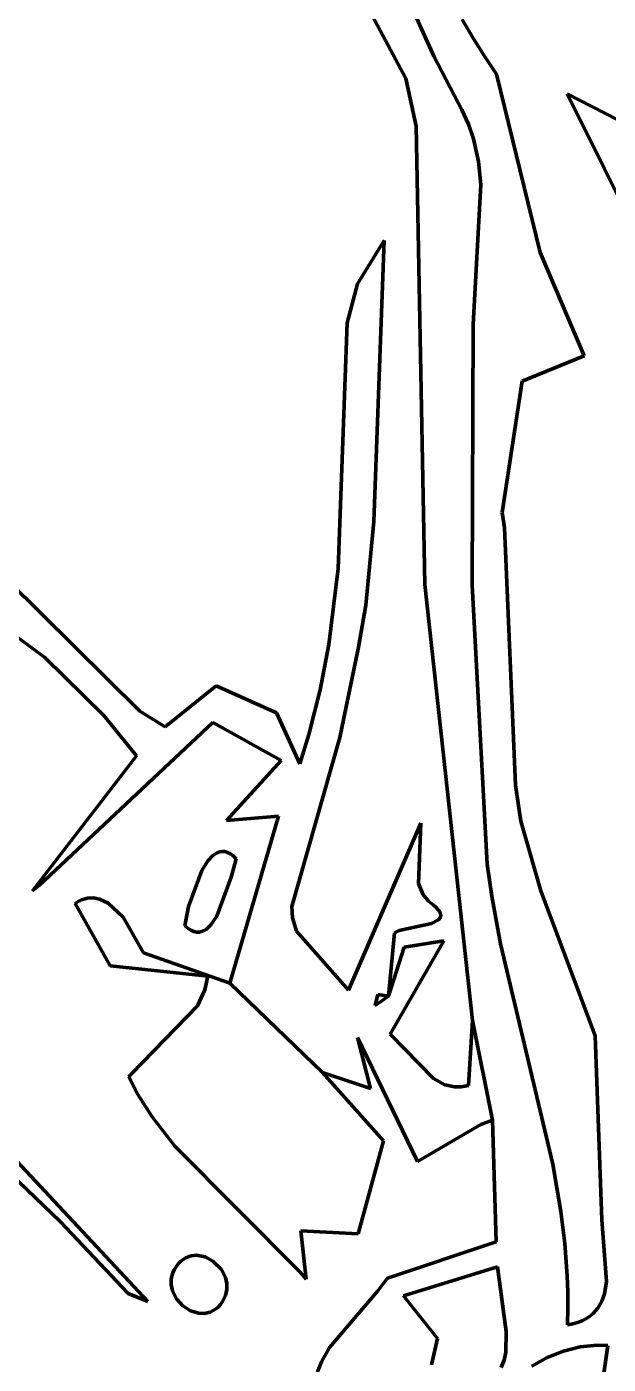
# Model space of a CAD drawing. Header units: millimetres. Extents: x 0 to 8.5, y 0 to 13.2.
# Drawn here: x 3.609 to 4.013, y 7.388 to 8.318 of the extents above; entities that cross this region are included whole.
import ezdxf

# ---------------------------------------------------------------- set-up
doc = ezdxf.new("R2010")
doc.units = ezdxf.units.MM
for name, color, linetype, lineweight in [('color#060606ff', 7, 'CONTINUOUS', 100), ('color#5c5c5cff', 7, 'CONTINUOUS', 100), ('color#aeaeaeff', 7, 'CONTINUOUS', 100), ('color#ffffffff', 7, 'CONTINUOUS', 100)]:
    doc.layers.add(name, color=color, linetype=linetype, lineweight=lineweight)

msp = doc.modelspace()

# ---------------------------------------------------------------- linework, layer by layer
at = {"layer": 'color#060606ff'}
for p, q in [((3.87251, 8.28252), (3.84203, 8.33959)), ((3.87198, 8.34212), (3.89195, 8.29799)), ((3.91925, 8.31065), (3.91163, 8.32344)), ((3.92717, 8.29803), (3.91925, 8.31065)), ((3.89195, 8.29799), (3.90873, 8.26566)), ((3.93539, 8.28559), (3.92717, 8.29803)), ((3.8797, 8.24921), (3.87251, 8.28252)), ((3.96577, 8.16156), (3.93539, 8.28559)), ((4.0805, 8.22255), (3.98462, 8.27193)), ((3.98462, 8.27193), (4.07879, 8.0822)), ((3.90873, 8.26566), (3.91143, 8.26071)), ((3.91143, 8.26071), (3.91595, 8.25065)), ((3.88569, 7.93044), (3.8797, 8.24921)), ((3.91595, 8.25065), (3.91942, 8.24041)), ((3.91942, 8.24041), (3.92287, 8.22477)), ((3.92287, 8.22477), (3.92458, 8.20884)), ((3.92458, 8.20884), (3.91918, 8.11148)), ((3.9964, 8.08968), (3.96577, 8.16156)), ((3.91918, 8.11148), (3.91845, 7.93005)), ((3.95324, 8.07184), (3.9964, 8.08968)), ((3.93952, 7.9807), (3.95324, 8.07184)), ((3.94096, 7.96995), (3.93952, 7.9807)), ((3.94865, 7.79099), (3.94096, 7.96995)), ((3.91885, 7.62722), (3.88569, 7.93044)), ((3.91845, 7.93005), (3.92907, 7.73605)), ((3.95233, 7.76584), (3.94865, 7.79099)), ((3.96631, 7.71736), (3.95233, 7.76584)), ((3.73473, 7.73834), (3.73785, 7.74172)), ((3.73785, 7.74172), (3.7395, 7.743)), ((3.7395, 7.743), (3.74119, 7.74397)), ((3.74119, 7.74397), (3.74294, 7.7446)), ((3.74294, 7.7446), (3.74473, 7.74487)), ((3.74473, 7.74487), (3.74656, 7.74475)), ((3.74656, 7.74475), (3.74843, 7.7442)), ((3.74843, 7.7442), (3.75035, 7.74321)), ((3.75035, 7.74321), (3.7523, 7.74174)), ((3.7523, 7.74174), (3.75429, 7.73977)), ((3.72128, 7.70652), (3.73046, 7.73162)), ((3.73046, 7.73162), (3.73473, 7.73834)), ((3.75332, 7.73625), (3.75081, 7.72689)), ((3.75429, 7.73977), (3.75332, 7.73625)), ((3.92907, 7.73605), (3.9322, 7.71376)), ((3.75081, 7.72689), (3.74084, 7.69989)), ((3.65099, 7.7124), (3.65522, 7.71257)), ((3.65522, 7.71257), (3.65934, 7.71174)), ((3.9322, 7.71376), (3.93837, 7.6806)), ((4.00402, 7.61653), (3.96631, 7.71736)), ((3.64227, 7.70856), (3.64447, 7.71)), ((3.6668, 7.66519), (3.64227, 7.70856)), ((3.64447, 7.71), (3.64666, 7.7111)), ((3.64666, 7.7111), (3.65099, 7.7124)), ((3.65934, 7.71174), (3.66525, 7.70889)), ((3.66525, 7.70889), (3.67585, 7.69901)), ((3.71924, 7.69677), (3.72128, 7.70652)), ((3.67585, 7.69901), (3.68995, 7.67427)), ((3.71875, 7.69304), (3.71924, 7.69677)), ((3.74084, 7.69989), (3.73672, 7.69374)), ((3.72086, 7.69126), (3.71875, 7.69304)), ((3.72289, 7.68996), (3.72086, 7.69126)), ((3.72486, 7.68911), (3.72289, 7.68996)), ((3.72675, 7.6887), (3.72486, 7.68911)), ((3.72858, 7.68869), (3.72675, 7.6887)), ((3.73034, 7.68905), (3.72858, 7.68869)), ((3.73203, 7.68977), (3.73034, 7.68905)), ((3.73366, 7.6908), (3.73203, 7.68977)), ((3.73672, 7.69374), (3.73366, 7.6908)), ((3.93837, 7.6806), (3.97458, 7.5274)), ((3.68995, 7.67427), (3.75002, 7.65326)), ((3.73464, 7.65801), (3.6668, 7.66519)), ((3.73247, 7.64866), (3.73464, 7.65801)), ((3.72741, 7.63741), (3.73247, 7.64866)), ((3.75002, 7.65326), (3.81435, 7.59115)), ((3.68173, 7.59038), (3.72741, 7.63741)), ((3.93261, 7.55798), (3.91885, 7.62722)), ((4.00872, 7.48862), (4.00402, 7.61653)), ((3.632, 7.48732), (3.53222, 7.58267)), ((3.67958, 7.58822), (3.68173, 7.59038)), ((3.68555, 7.57657), (3.67958, 7.58822)), ((3.81435, 7.59115), (3.85692, 7.54356)), ((3.69588, 7.56013), (3.68555, 7.57657)), ((3.71175, 7.5398), (3.69588, 7.56013)), ((3.93528, 7.4734), (3.93261, 7.55798)), ((3.57978, 7.55272), (3.6929, 7.43171)), ((3.79883, 7.45209), (3.71175, 7.5398)), ((3.85692, 7.54356), (3.83913, 7.47882)), ((3.97458, 7.5274), (3.98029, 7.4943)), ((3.98029, 7.4943), (3.98301, 7.47206)), ((3.67933, 7.43733), (3.632, 7.48732)), ((3.83913, 7.47882), (3.7993, 7.48082)), ((3.7993, 7.48082), (3.80306, 7.44721)), ((4.01199, 7.4458), (4.00872, 7.48862)), ((3.85972, 7.44812), (3.93528, 7.4734)), ((3.98301, 7.47206), (3.98467, 7.44965)), ((3.71571, 7.45969), (3.71922, 7.46222)), ((3.71922, 7.46222), (3.72298, 7.46361)), ((3.72298, 7.46361), (3.72688, 7.46397)), ((3.72688, 7.46397), (3.73271, 7.46279)), ((3.73271, 7.46279), (3.73815, 7.45989)), ((3.71023, 7.45178), (3.71124, 7.45387)), ((3.71124, 7.45387), (3.71257, 7.45592)), ((3.71257, 7.45592), (3.71408, 7.45797)), ((3.71408, 7.45797), (3.71571, 7.45969)), ((3.73815, 7.45989), (3.74406, 7.45395)), ((3.74406, 7.45395), (3.74696, 7.44839)), ((3.80306, 7.44721), (3.79883, 7.45209)), ((3.93618, 7.45601), (3.87067, 7.4357)), ((3.94219, 7.41094), (3.93618, 7.45601)), ((3.70907, 7.44334), (3.70911, 7.44755)), ((3.71, 7.43925), (3.70907, 7.44334)), ((3.70911, 7.44755), (3.71023, 7.45178)), ((3.74696, 7.44839), (3.74793, 7.44436)), ((3.74793, 7.44436), (3.74798, 7.4402)), ((3.85303, 7.43925), (3.85972, 7.44812)), ((3.98467, 7.44965), (3.98505, 7.43837)), ((4.01054, 7.43719), (4.01199, 7.4458)), ((3.6929, 7.43171), (3.67933, 7.43733)), ((3.71291, 7.4336), (3.71, 7.43925)), ((3.71724, 7.42885), (3.71291, 7.4336)), ((3.747, 7.43601), (3.74485, 7.43189)), ((3.74798, 7.4402), (3.747, 7.43601)), ((3.81919, 7.39968), (3.85303, 7.43925)), ((3.87067, 7.4357), (3.89437, 7.40613)), ((3.98505, 7.43837), (3.98509, 7.42704)), ((4.0087, 7.43196), (4.01054, 7.43719)), ((3.72256, 7.4254), (3.71724, 7.42885)), ((3.72842, 7.42359), (3.72256, 7.4254)), ((3.73632, 7.42442), (3.73241, 7.4235)), ((3.74001, 7.42647), (3.73632, 7.42442)), ((3.74173, 7.42795), (3.74001, 7.42647)), ((3.74335, 7.42975), (3.74173, 7.42795)), ((3.74485, 7.43189), (3.74335, 7.42975)), ((3.98509, 7.42704), (3.98479, 7.41566)), ((4.00242, 7.42317), (4.00603, 7.42725)), ((4.00603, 7.42725), (4.0087, 7.43196)), ((3.73241, 7.4235), (3.72842, 7.42359)), ((3.98479, 7.41566), (3.98852, 7.41634)), ((3.98852, 7.41634), (3.99191, 7.41727)), ((3.99191, 7.41727), (3.99499, 7.41843)), ((3.99499, 7.41843), (3.99775, 7.41981)), ((3.99775, 7.41981), (4.00023, 7.42139)), ((4.00023, 7.42139), (4.00242, 7.42317)), ((3.89437, 7.40613), (3.89019, 7.38784)), ((3.94206, 7.39646), (3.94219, 7.41094)), ((3.81363, 7.38978), (3.81919, 7.39968)), ((3.94083, 7.39103), (3.94206, 7.39646)), ((3.98203, 7.39732), (3.97068, 7.39279)), ((3.99377, 7.4002), (3.98203, 7.39732)), ((4.00543, 7.40133), (3.99377, 7.4002)), ((4.01292, 7.40107), (4.00543, 7.40133)), ((4.00858, 7.37059), (4.01292, 7.40107)), ((3.81106, 7.38293), (3.81363, 7.38978)), ((3.93873, 7.38587), (3.94083, 7.39103)), ((3.97068, 7.39279), (3.96016, 7.38674))]:
    msp.add_line(p, q, dxfattribs=at)
at = {"layer": 'color#5c5c5cff'}
for p, q in [((3.83889, 8.13974), (3.85731, 8.16976)), ((3.85731, 8.16976), (3.85004, 7.97442)), ((3.83169, 8.11251), (3.83889, 8.13974)), ((3.82543, 7.94165), (3.83169, 8.11251)), ((3.85004, 7.97442), (3.84452, 7.91607)), ((3.62125, 7.87965), (3.52871, 7.94839)), ((3.81873, 7.88875), (3.82543, 7.94165)), ((3.59602, 7.93287), (3.68744, 7.84248)), ((3.84452, 7.91607), (3.83958, 7.88704)), ((3.81273, 7.85735), (3.81873, 7.88875)), ((3.83958, 7.88704), (3.82654, 7.8241)), ((3.66233, 7.83938), (3.62125, 7.87965)), ((3.70493, 7.83157), (3.7404, 7.85993)), ((3.7404, 7.85993), (3.78251, 7.84131)), ((3.80495, 7.82626), (3.81273, 7.85735)), ((3.73812, 7.83452), (3.61739, 7.72103)), ((3.68509, 7.81134), (3.66233, 7.83938)), ((3.68744, 7.84248), (3.70493, 7.83157)), ((3.78566, 7.80819), (3.73812, 7.83452)), ((3.78251, 7.84131), (3.79864, 7.80575)), ((3.79864, 7.80575), (3.80495, 7.82626)), ((3.82654, 7.8241), (3.79312, 7.70653)), ((3.61265, 7.71744), (3.68509, 7.81134)), ((3.74761, 7.76625), (3.78566, 7.80819)), ((3.7838, 7.76936), (3.74761, 7.76625)), ((3.75002, 7.65326), (3.7838, 7.76936)), ((3.83242, 7.64835), (3.88283, 7.76441)), ((3.88283, 7.76441), (3.88124, 7.72245)), ((3.88124, 7.72245), (3.88416, 7.71516)), ((3.61739, 7.72103), (3.61265, 7.71744)), ((3.88416, 7.71516), (3.88809, 7.71033)), ((3.79312, 7.70653), (3.79348, 7.69873)), ((3.88809, 7.71033), (3.89172, 7.70748)), ((3.89172, 7.70748), (3.89343, 7.70594)), ((3.89343, 7.70594), (3.89476, 7.70452)), ((3.89476, 7.70452), (3.89573, 7.7032)), ((3.79348, 7.69873), (3.7963, 7.68939)), ((3.89028, 7.69479), (3.86777, 7.68975)), ((3.89517, 7.69728), (3.89028, 7.69479)), ((3.89643, 7.69892), (3.89517, 7.69728)), ((3.89573, 7.7032), (3.89636, 7.70199)), ((3.89636, 7.70199), (3.89667, 7.70088)), ((3.89667, 7.70088), (3.89643, 7.69892)), ((3.7963, 7.68939), (3.82927, 7.65202)), ((3.86458, 7.68831), (3.8604, 7.6442)), ((3.86777, 7.68975), (3.86458, 7.68831)), ((3.8604, 7.6442), (3.87122, 7.67817)), ((3.89874, 7.68269), (3.86143, 7.61775)), ((3.87122, 7.67817), (3.89874, 7.68269)), ((3.81435, 7.59115), (3.75002, 7.65326)), ((3.82927, 7.65202), (3.83242, 7.64835)), ((3.85281, 7.64534), (3.85112, 7.63771)), ((3.85112, 7.63771), (3.8604, 7.6442)), ((3.8604, 7.6442), (3.85281, 7.64534)), ((3.91607, 7.58208), (3.91885, 7.62722)), ((3.91885, 7.62722), (3.93261, 7.55798)), ((3.88043, 7.52912), (3.83884, 7.61543)), ((3.83884, 7.61543), (3.84781, 7.58001)), ((3.86143, 7.61775), (3.89174, 7.58686)), ((3.84781, 7.58001), (3.81435, 7.59115)), ((3.89174, 7.58686), (3.89961, 7.5825)), ((3.89961, 7.5825), (3.90618, 7.58101)), ((3.90618, 7.58101), (3.91095, 7.58106)), ((3.91095, 7.58106), (3.91607, 7.58208)), ((3.9245, 7.55491), (3.88043, 7.52912)), ((3.93261, 7.55798), (3.9245, 7.55491))]:
    msp.add_line(p, q, dxfattribs=at)
at = {"layer": 'color#aeaeaeff'}
for p, q in [((3.85112, 7.63771), (3.85281, 7.64534)), ((3.8604, 7.6442), (3.85112, 7.63771)), ((3.85281, 7.64534), (3.8604, 7.6442))]:
    msp.add_line(p, q, dxfattribs=at)
at = {"layer": 'color#ffffffff'}
for p, q in [((3.84203, 8.33959), (3.87251, 8.28252)), ((3.89195, 8.29799), (3.87198, 8.34212)), ((3.91163, 8.32344), (3.91925, 8.31065)), ((3.91925, 8.31065), (3.92717, 8.29803)), ((3.90873, 8.26566), (3.89195, 8.29799)), ((3.92717, 8.29803), (3.93539, 8.28559)), ((3.87251, 8.28252), (3.8797, 8.24921)), ((3.93539, 8.28559), (3.96577, 8.16156)), ((4.07879, 8.0822), (3.98462, 8.27193)), ((3.98462, 8.27193), (4.0805, 8.22255)), ((3.91143, 8.26071), (3.90873, 8.26566)), ((3.91595, 8.25065), (3.91143, 8.26071)), ((3.8797, 8.24921), (3.88569, 7.93044)), ((3.91942, 8.24041), (3.91595, 8.25065)), ((3.92287, 8.22477), (3.91942, 8.24041)), ((3.92458, 8.20884), (3.92287, 8.22477)), ((3.91918, 8.11148), (3.92458, 8.20884)), ((3.85731, 8.16976), (3.83889, 8.13974)), ((3.85004, 7.97442), (3.85731, 8.16976)), ((3.96577, 8.16156), (3.9964, 8.08968)), ((3.83889, 8.13974), (3.83169, 8.11251)), ((3.83169, 8.11251), (3.82543, 7.94165)), ((3.91845, 7.93005), (3.91918, 8.11148)), ((3.9964, 8.08968), (3.95324, 8.07184)), ((3.95324, 8.07184), (3.93952, 7.9807)), ((3.84452, 7.91607), (3.85004, 7.97442)), ((3.93952, 7.9807), (3.94096, 7.96995)), ((3.94096, 7.96995), (3.94865, 7.79099)), ((3.52871, 7.94839), (3.62125, 7.87965)), ((3.82543, 7.94165), (3.81873, 7.88875)), ((3.68744, 7.84248), (3.59602, 7.93287)), ((3.88569, 7.93044), (3.91885, 7.62722)), ((3.92907, 7.73605), (3.91845, 7.93005)), ((3.83958, 7.88704), (3.84452, 7.91607)), ((3.81873, 7.88875), (3.81273, 7.85735)), ((3.82654, 7.8241), (3.83958, 7.88704)), ((3.62125, 7.87965), (3.66233, 7.83938)), ((3.7404, 7.85993), (3.70493, 7.83157)), ((3.78251, 7.84131), (3.7404, 7.85993)), ((3.81273, 7.85735), (3.80495, 7.82626)), ((3.61739, 7.72103), (3.73812, 7.83452)), ((3.66233, 7.83938), (3.68509, 7.81134)), ((3.70493, 7.83157), (3.68744, 7.84248)), ((3.73812, 7.83452), (3.78566, 7.80819)), ((3.79864, 7.80575), (3.78251, 7.84131)), ((3.80495, 7.82626), (3.79864, 7.80575)), ((3.79312, 7.70653), (3.82654, 7.8241)), ((3.68509, 7.81134), (3.61265, 7.71744)), ((3.78566, 7.80819), (3.74761, 7.76625)), ((3.94865, 7.79099), (3.95233, 7.76584)), ((3.74761, 7.76625), (3.7838, 7.76936)), ((3.7838, 7.76936), (3.75002, 7.65326)), ((3.88283, 7.76441), (3.83242, 7.64835)), ((3.88124, 7.72245), (3.88283, 7.76441)), ((3.95233, 7.76584), (3.96631, 7.71736)), ((3.73785, 7.74172), (3.73473, 7.73834)), ((3.7395, 7.743), (3.73785, 7.74172)), ((3.74119, 7.74397), (3.7395, 7.743)), ((3.74294, 7.7446), (3.74119, 7.74397)), ((3.74473, 7.74487), (3.74294, 7.7446)), ((3.74656, 7.74475), (3.74473, 7.74487)), ((3.74843, 7.7442), (3.74656, 7.74475)), ((3.75035, 7.74321), (3.74843, 7.7442)), ((3.7523, 7.74174), (3.75035, 7.74321)), ((3.75429, 7.73977), (3.7523, 7.74174)), ((3.73046, 7.73162), (3.72128, 7.70652)), ((3.73473, 7.73834), (3.73046, 7.73162)), ((3.75081, 7.72689), (3.75332, 7.73625)), ((3.75332, 7.73625), (3.75429, 7.73977)), ((3.9322, 7.71376), (3.92907, 7.73605)), ((3.74084, 7.69989), (3.75081, 7.72689)), ((3.88416, 7.71516), (3.88124, 7.72245)), ((3.61265, 7.71744), (3.61739, 7.72103)), ((3.65522, 7.71257), (3.65099, 7.7124)), ((3.65934, 7.71174), (3.65522, 7.71257)), ((3.88809, 7.71033), (3.88416, 7.71516)), ((3.93837, 7.6806), (3.9322, 7.71376)), ((3.96631, 7.71736), (4.00402, 7.61653)), ((3.64447, 7.71), (3.64227, 7.70856)), ((3.64227, 7.70856), (3.6668, 7.66519)), ((3.64666, 7.7111), (3.64447, 7.71)), ((3.65099, 7.7124), (3.64666, 7.7111)), ((3.66525, 7.70889), (3.65934, 7.71174)), ((3.67585, 7.69901), (3.66525, 7.70889)), ((3.72128, 7.70652), (3.71924, 7.69677)), ((3.79348, 7.69873), (3.79312, 7.70653)), ((3.89172, 7.70748), (3.88809, 7.71033)), ((3.89343, 7.70594), (3.89172, 7.70748)), ((3.89476, 7.70452), (3.89343, 7.70594)), ((3.89573, 7.7032), (3.89476, 7.70452)), ((3.68995, 7.67427), (3.67585, 7.69901)), ((3.71924, 7.69677), (3.71875, 7.69304)), ((3.73672, 7.69374), (3.74084, 7.69989)), ((3.7963, 7.68939), (3.79348, 7.69873)), ((3.86777, 7.68975), (3.89028, 7.69479)), ((3.89028, 7.69479), (3.89517, 7.69728)), ((3.89517, 7.69728), (3.89643, 7.69892)), ((3.89636, 7.70199), (3.89573, 7.7032)), ((3.89667, 7.70088), (3.89636, 7.70199)), ((3.89643, 7.69892), (3.89667, 7.70088)), ((3.71875, 7.69304), (3.72086, 7.69126)), ((3.72086, 7.69126), (3.72289, 7.68996)), ((3.72289, 7.68996), (3.72486, 7.68911)), ((3.72486, 7.68911), (3.72675, 7.6887)), ((3.72675, 7.6887), (3.72858, 7.68869)), ((3.72858, 7.68869), (3.73034, 7.68905)), ((3.73034, 7.68905), (3.73203, 7.68977)), ((3.73203, 7.68977), (3.73366, 7.6908)), ((3.73366, 7.6908), (3.73672, 7.69374)), ((3.82927, 7.65202), (3.7963, 7.68939)), ((3.8604, 7.6442), (3.86458, 7.68831)), ((3.86458, 7.68831), (3.86777, 7.68975)), ((3.87122, 7.67817), (3.8604, 7.6442)), ((3.86143, 7.61775), (3.89874, 7.68269)), ((3.89874, 7.68269), (3.87122, 7.67817)), ((3.97458, 7.5274), (3.93837, 7.6806)), ((3.75002, 7.65326), (3.68995, 7.67427)), ((3.6668, 7.66519), (3.73464, 7.65801)), ((3.73464, 7.65801), (3.73247, 7.64866)), ((3.73247, 7.64866), (3.72741, 7.63741)), ((3.83242, 7.64835), (3.82927, 7.65202)), ((3.72741, 7.63741), (3.68173, 7.59038)), ((3.91885, 7.62722), (3.91607, 7.58208)), ((3.84781, 7.58001), (3.83884, 7.61543)), ((3.83884, 7.61543), (3.88043, 7.52912)), ((3.89174, 7.58686), (3.86143, 7.61775)), ((4.00402, 7.61653), (4.00872, 7.48862)), ((3.53222, 7.58267), (3.632, 7.48732)), ((3.68173, 7.59038), (3.67958, 7.58822)), ((3.67958, 7.58822), (3.68555, 7.57657)), ((3.85692, 7.54356), (3.81435, 7.59115)), ((3.81435, 7.59115), (3.84781, 7.58001)), ((3.89961, 7.5825), (3.89174, 7.58686)), ((3.90618, 7.58101), (3.89961, 7.5825)), ((3.68555, 7.57657), (3.69588, 7.56013)), ((3.91095, 7.58106), (3.90618, 7.58101)), ((3.91607, 7.58208), (3.91095, 7.58106)), ((3.69588, 7.56013), (3.71175, 7.5398)), ((3.88043, 7.52912), (3.9245, 7.55491)), ((3.9245, 7.55491), (3.93261, 7.55798)), ((3.93261, 7.55798), (3.93528, 7.4734)), ((3.6929, 7.43171), (3.57978, 7.55272)), ((3.71175, 7.5398), (3.79883, 7.45209)), ((3.83913, 7.47882), (3.85692, 7.54356)), ((3.98029, 7.4943), (3.97458, 7.5274)), ((3.98301, 7.47206), (3.98029, 7.4943)), ((3.632, 7.48732), (3.67933, 7.43733)), ((3.80306, 7.44721), (3.7993, 7.48082)), ((3.7993, 7.48082), (3.83913, 7.47882)), ((4.00872, 7.48862), (4.01199, 7.4458)), ((3.93528, 7.4734), (3.85972, 7.44812)), ((3.98467, 7.44965), (3.98301, 7.47206)), ((3.71922, 7.46222), (3.71571, 7.45969)), ((3.72298, 7.46361), (3.71922, 7.46222)), ((3.72688, 7.46397), (3.72298, 7.46361)), ((3.73271, 7.46279), (3.72688, 7.46397)), ((3.73815, 7.45989), (3.73271, 7.46279)), ((3.71124, 7.45387), (3.71023, 7.45178)), ((3.71257, 7.45592), (3.71124, 7.45387)), ((3.71408, 7.45797), (3.71257, 7.45592)), ((3.71571, 7.45969), (3.71408, 7.45797)), ((3.74406, 7.45395), (3.73815, 7.45989)), ((3.74696, 7.44839), (3.74406, 7.45395)), ((3.79883, 7.45209), (3.80306, 7.44721)), ((3.87067, 7.4357), (3.93618, 7.45601)), ((3.93618, 7.45601), (3.94219, 7.41094)), ((3.70911, 7.44755), (3.70907, 7.44334)), ((3.70907, 7.44334), (3.71, 7.43925)), ((3.71023, 7.45178), (3.70911, 7.44755)), ((3.74793, 7.44436), (3.74696, 7.44839)), ((3.74798, 7.4402), (3.74793, 7.44436)), ((3.85972, 7.44812), (3.85303, 7.43925)), ((3.98505, 7.43837), (3.98467, 7.44965)), ((4.01199, 7.4458), (4.01054, 7.43719)), ((3.67933, 7.43733), (3.6929, 7.43171)), ((3.71, 7.43925), (3.71291, 7.4336)), ((3.71291, 7.4336), (3.71724, 7.42885)), ((3.74485, 7.43189), (3.747, 7.43601)), ((3.747, 7.43601), (3.74798, 7.4402)), ((3.85303, 7.43925), (3.81919, 7.39968)), ((3.89437, 7.40613), (3.87067, 7.4357)), ((3.98509, 7.42704), (3.98505, 7.43837)), ((4.01054, 7.43719), (4.0087, 7.43196)), ((3.71724, 7.42885), (3.72256, 7.4254)), ((3.72256, 7.4254), (3.72842, 7.42359)), ((3.73241, 7.4235), (3.73632, 7.42442)), ((3.73632, 7.42442), (3.74001, 7.42647)), ((3.74001, 7.42647), (3.74173, 7.42795)), ((3.74173, 7.42795), (3.74335, 7.42975)), ((3.74335, 7.42975), (3.74485, 7.43189)), ((3.98479, 7.41566), (3.98509, 7.42704)), ((4.00603, 7.42725), (4.00242, 7.42317)), ((4.0087, 7.43196), (4.00603, 7.42725)), ((3.72842, 7.42359), (3.73241, 7.4235)), ((3.98852, 7.41634), (3.98479, 7.41566)), ((3.99191, 7.41727), (3.98852, 7.41634)), ((3.99499, 7.41843), (3.99191, 7.41727)), ((3.99775, 7.41981), (3.99499, 7.41843)), ((4.00023, 7.42139), (3.99775, 7.41981)), ((4.00242, 7.42317), (4.00023, 7.42139)), ((3.89019, 7.38784), (3.89437, 7.40613)), ((3.94219, 7.41094), (3.94206, 7.39646)), ((3.81919, 7.39968), (3.81363, 7.38978)), ((3.94206, 7.39646), (3.94083, 7.39103)), ((3.97068, 7.39279), (3.98203, 7.39732)), ((3.98203, 7.39732), (3.99377, 7.4002)), ((3.99377, 7.4002), (4.00543, 7.40133)), ((4.00543, 7.40133), (4.01292, 7.40107)), ((4.01292, 7.40107), (4.00858, 7.37059)), ((3.81363, 7.38978), (3.81106, 7.38293)), ((3.94083, 7.39103), (3.93873, 7.38587)), ((3.96016, 7.38674), (3.97068, 7.39279))]:
    msp.add_line(p, q, dxfattribs=at)

doc.saveas('drawing.dxf')
